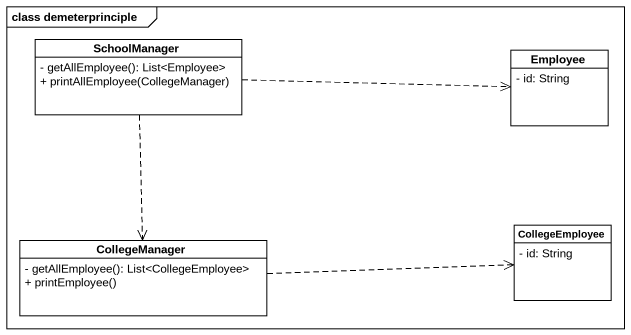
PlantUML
@startuml
mainframe class demeterprinciple
hide circle
hide empty members
skinparam classAttributeIconSize 0
class SchoolManager {
  - getAllEmployee(): List<Employee>
  + printAllEmployee(CollegeManager)
}
class Employee {
  - id: String
}
class CollegeManager {
  - getAllEmployee(): List<CollegeEmployee>
  + printEmployee()
}
class CollegeEmployee {
  - id: String
}
SchoolManager .right.> Employee
SchoolManager ..> CollegeManager
CollegeManager .right.> CollegeEmployee
@enduml
